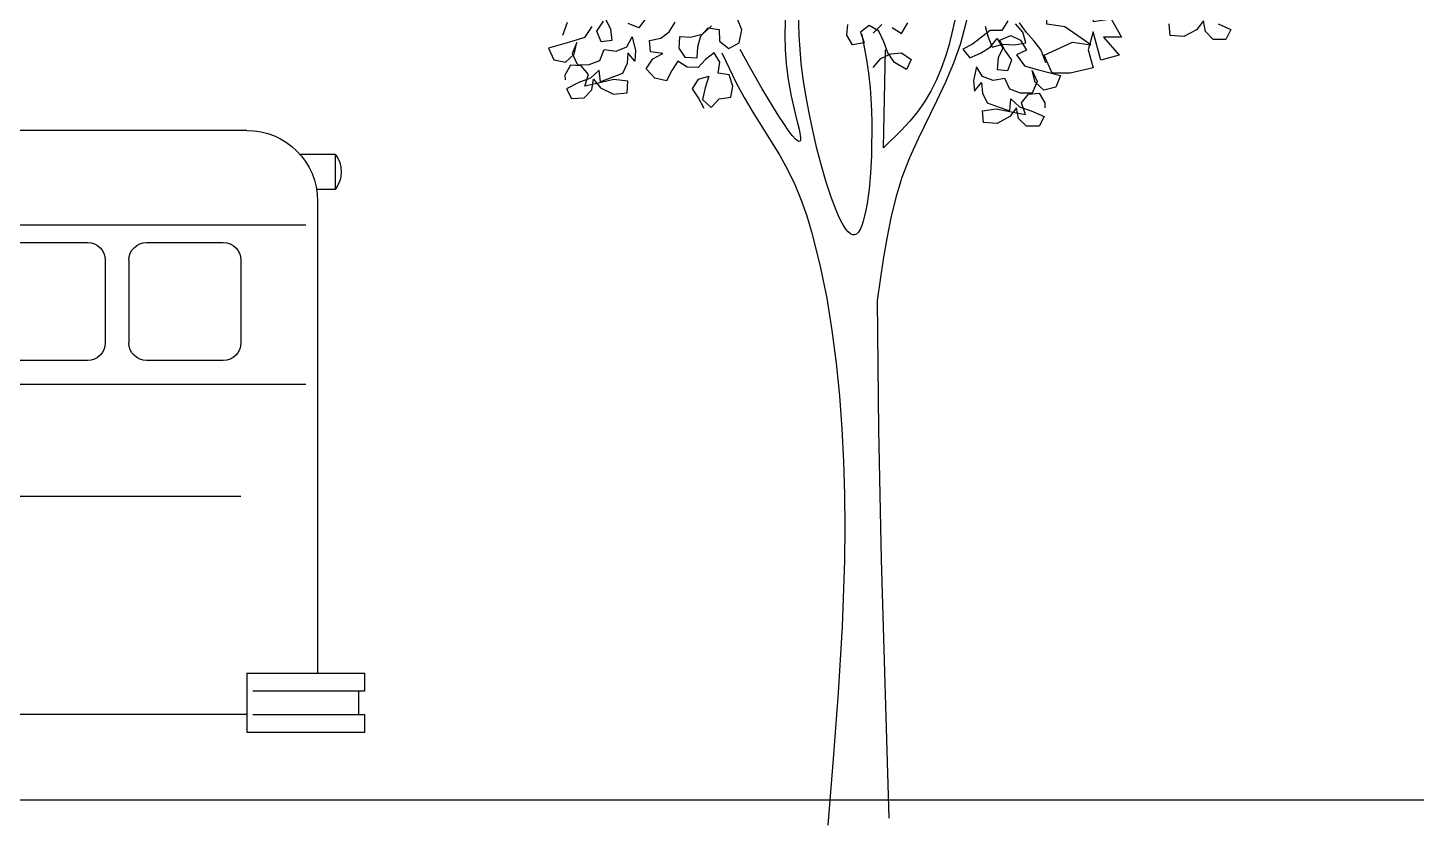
# Model space of a CAD drawing. Extents: x 115 to 1469, y 94 to 338.
# Drawn here: x 128.54 to 134.52, y 211.6 to 215.03 of the extents above; entities that cross this region are included whole.
import ezdxf

# ---------------------------------------------------------------- set-up
doc = ezdxf.new("R2010")
doc.units = 0
doc.layers.get('0').update_dxf_attribs({"linetype": 'CONTINUOUS'})
doc.layers.add('1', color=7, linetype='CONTINUOUS')
doc.layers.add('ESQUAD', color=3, linetype='CONTINUOUS')

# ---------------------------------------------------------------- blocks, each defined once
blk = doc.blocks.new('ARV-ELEV4')
blk.add_line((68.1, 1442.4), (63.5, 1648.8))
for points in [[(49.5, 1695.6), (30.1, 1683.3), (17.1, 1705.5)], [(-146.1, 1698.2), (-152.5, 1675.6), (-160.7, 1654.1), (-183.3, 1660.5), (-208.4, 1658.8), (-232, 1663.5), (-225.6, 1686.1), (-210.4, 1703.3)], [(90, 1683.6), (71.4, 1702.1)], [(445.8, 1524.9), (458, 1547.3), (470.3, 1566.7), (457.9, 1586.6), (435.8, 1593), (444, 1568.6), (449.4, 1544), (431.1, 1527.3), (414.4, 1545.5), (389.4, 1548.9), (385.6, 1572.1), (393.4, 1595.7), (416.6, 1599.6), (412.7, 1622.7), (425.1, 1642.2), (443.1, 1628.3), (458.4, 1611.4), (481.6, 1612.3), (501.5, 1624.8), (514, 1604.9), (525.1, 1583.5), (549.6, 1588.8), (567.8, 1608.5), (553.8, 1629.8), (533, 1640.6), (559.1, 1644.6), (561, 1668), (537.5, 1672.9), (519.5, 1686.7), (507, 1706.6)], [(430.1, 1699.2), (449.8, 1681), (474.8, 1674.7), (498.1, 1675.7), (499, 1652.4), (486.7, 1632.9), (460.5, 1631.9), (459.5, 1655.2), (452.8, 1678.2), (437.5, 1695.1), (414.4, 1691.3), (413.9, 1666.5), (394.1, 1651.1), (371.8, 1663.3), (366.3, 1690.8), (375.6, 1713)], [(89.9, 1611.5), (73.4, 1630.1), (52.8, 1640.4), (30.2, 1642.5), (9.6, 1628.1), (19.9, 1607.5), (44.6, 1621.9), (59, 1642.4), (67.3, 1665.1), (77.6, 1687.7), (98.2, 1700.1), (116.7, 1685.6), (108.5, 1663), (133.2, 1658.8), (145.6, 1679.4), (143.5, 1702.1)], [(-636.9, 1703.4), (-663.6, 1691.1), (-653.4, 1670.5), (-626.6, 1670.5), (-610.1, 1686.9), (-606, 1709.6), (-591.6, 1691), (-564.8, 1676.6), (-536, 1678.6), (-533.9, 1703.3)], [(743.6, 1679.8), (734.1, 1706.9)], [(569.5, 1713.6), (583.4, 1694.7), (606.3, 1704.3)], [(654, 1713.3), (643.1, 1693), (640.3, 1668.3), (662.9, 1665.6), (671.8, 1688), (658, 1709)], [(682.4, 1698), (698.2, 1674.9), (724.7, 1665.9), (773.8, 1652.2), (762.8, 1627.8), (737.9, 1622.3), (719.8, 1639.3), (714.4, 1664.2), (724, 1641.2), (713, 1616.8), (688.3, 1617.5), (665.9, 1626.4), (656.3, 1649.3), (631.4, 1645.9), (609, 1654.8), (597.3, 1675.7), (590.3, 1647.1), (591.7, 1624.4), (606.6, 1642.5), (608, 1619.8), (617.7, 1598.9), (640.1, 1590), (664.6, 1581.1), (667.4, 1605.8), (685.4, 1588.8), (709.9, 1579.8), (736.3, 1566.7), (725.4, 1546.4), (698.7, 1547.2), (682.7, 1564.1), (679.2, 1586.9), (664.3, 1568.8), (637.1, 1555.1), (608.3, 1558), (607, 1582.8), (635.9, 1586), (674.8, 1576.7), (697.3, 1571.9), (689.8, 1596.9), (704.7, 1615), (727.4, 1616.4), (739.2, 1595.5), (738.9, 1585.2)], [(-368.5, 1746.1), (-373.9, 1708.1), (-411.9, 1713.6), (-433.7, 1675.6), (-395.6, 1675.6), (-428.2, 1637.6), (-390.2, 1626.8), (-373.9, 1686.4), (-363.1, 1648.5), (-373.9, 1610.5), (-325, 1599.7), (-287, 1599.7), (-270.7, 1637.6), (-330.5, 1664.8), (-368.5, 1659.3), (-314.2, 1697.3), (-276.2, 1702.7), (-276.2, 1740.7), (-314.2, 1740.7), (-270.7, 1735.3), (-308.7, 1746.1), (-346.8, 1735.3), (-346.8, 1751.5)], [(-274.2, 1621.4), (-263.9, 1648.1), (-249.4, 1666.7), (-233, 1685.2), (-218.5, 1705.8)], [(-193.8, 1709.8), (-181.5, 1689.2), (-156.8, 1689.2), (-119.7, 1660.4), (-99.1, 1650), (-113.6, 1631.5), (-136.2, 1641.8), (-156.8, 1654.2), (-171.2, 1672.8), (-183.6, 1652.2), (-173.3, 1631.6), (-171.2, 1606.9), (-193.9, 1604.8), (-202.1, 1627.5), (-187.7, 1648.1), (-177.4, 1668.6), (-200, 1679), (-220.6, 1668.7), (-233, 1648.1), (-212.4, 1637.8), (-228.9, 1615.2), (-255.7, 1606.9), (-305.1, 1594.6), (-294.8, 1569.9), (-270.1, 1563.7), (-251.6, 1580.2), (-245.4, 1604.9), (-255.7, 1582.2), (-245.4, 1557.5), (-220.7, 1557.5), (-198.1, 1565.7), (-187.7, 1588.3), (-163, 1584.2), (-140.4, 1592.4), (-128, 1613), (-121.8, 1584.2), (-123.9, 1561.5), (-138.3, 1580.1), (-140.4, 1557.4), (-150.7, 1536.8), (-173.4, 1528.6), (-198.1, 1520.4), (-200.1, 1545.1), (-218.7, 1528.6), (-243.4, 1520.4), (-270.2, 1508.1), (-259.9, 1487.5), (-233.1, 1487.5), (-216.6, 1503.9), (-212.5, 1526.6), (-198.1, 1508), (-171.3, 1493.6), (-142.5, 1495.6), (-140.4, 1520.3), (-169.3, 1524.5), (-208.4, 1516.3), (-231.1, 1512.2), (-222.8, 1536.9), (-237.2, 1555.4), (-259.8, 1557.5), (-272.2, 1536.9), (-272.2, 1526.6)]]:
    blk.add_lwpolyline(points)
at = {"flags": 128}
for points in [[(-97.3, 1814), (-90.6, 1762.4), (-82.2, 1710.9), (-70.3, 1659.6), (-62.6, 1634.3), (-53.7, 1609.4), (-43.5, 1585.2), (-31.8, 1561.8), (-18.5, 1539.3), (-3.7, 1518.1), (12.8, 1498), (30.5, 1478.9), (68.1, 1442.4)], [(-124.8, 1791), (-105.7, 1704.7), (-94.1, 1662.2), (-79.8, 1620.7), (-62.8, 1580.2), (-43.9, 1540.3), (-4.7, 1461.1), (13.5, 1420.9), (29.4, 1379.9), (42.3, 1337.8), (52.7, 1294.9), (61.3, 1251.5), (68.6, 1208), (81.5, 1120.9)], [(114, 1680.9), (104, 1627.8), (99.7, 1599.4), (96.3, 1568.7), (93.9, 1535.2), (92.6, 1499.3), (93.4, 1425.2), (95.4, 1389.1), (98.5, 1355.3), (102.6, 1324.8), (105.1, 1311.2), (107.8, 1298.8), (110.7, 1287.8), (113.9, 1278.3), (117.3, 1270.5), (121, 1264.5), (124.9, 1260.5), (129, 1258.6), (133.3, 1258.8), (137.9, 1261), (142.6, 1265.2), (147.5, 1271.2), (152.5, 1278.9), (157.6, 1288.2), (162.7, 1298.9), (168, 1310.9), (178.4, 1338.5), (188.8, 1370), (198.8, 1404.5), (208.3, 1440.9), (217.2, 1478.4), (225, 1516), (231.8, 1552.8), (237.2, 1587.8), (241.2, 1620.1), (243.8, 1650.1), (245.5, 1678.2), (247.2, 1731.4)], [(187.5, 1125.9), (176.9, 1057.2), (167.9, 988.4), (160.9, 919.5), (155.7, 850.4), (152.2, 781.3), (150.3, 712), (149.8, 642.6), (150.5, 573.2), (155.3, 434), (163.4, 294.6), (173.9, 155.1), (185.4, 15.5)]]:
    blk.add_lwpolyline(points, dxfattribs=at)
at = {"extrusion": (0, 0, -1), "flags": 128}
for points in [[(-274.8, 1736), (-275.8, 1679.1), (-275.1, 1649.6), (-273, 1618.8), (-269.1, 1586.1), (-262.8, 1551.3), (-254, 1514.5), (-249.6, 1497), (-245.8, 1481.4), (-243.3, 1468.7), (-242.7, 1463.8), (-242.7, 1460), (-243.2, 1457.4), (-244.2, 1455.9), (-245.8, 1455.6), (-247.8, 1456.3), (-253.2, 1460.6), (-260.3, 1468.4), (-268.7, 1479.4), (-278.3, 1493.1), (-288.9, 1509.1), (-300.1, 1526.9), (-323.9, 1566.4), (-347.8, 1608.3), (-370.1, 1649.3)], [(-408.7, 1642.6), (-378.3, 1579), (-361.6, 1547.9), (-343.7, 1517.4), (-306, 1457.3), (-287.5, 1427.1), (-270.2, 1396.3), (-254.9, 1364.7), (-241.6, 1332.3), (-229.9, 1299), (-219.7, 1265.1), (-202.5, 1196), (-187.5, 1125.9)], [(-81.5, 1120.9), (-78.3, 848.1), (-72.8, 575.4), (-57.1, 30.1)]]:
    blk.add_lwpolyline(points, dxfattribs=at)
blk = doc.blocks.new('BIEBUS01')
for p, q in [((-10.3632, 3.048), (-2.1082, 3.048)), ((-10.5904, 2.9464), (-10.7442, 2.9464)), ((-10.7442, 2.9464), (-10.7442, 2.794)), ((-10.7442, 2.794), (-10.6637, 2.794)), ((-10.668, 2.7432), (-10.668, 0.7112)), ((-2.667, 2.6416), (-10.6172, 2.6416)), ((-9.9314, 2.5654), (-10.2616, 2.5654)), ((-9.017, 2.5654), (-9.6774, 2.5654)), ((-10.3378, 2.4892), (-10.3378, 2.1336)), ((-9.8552, 2.4892), (-9.8552, 2.1336)), ((-9.7536, 2.4892), (-9.7536, 2.1336)), ((-10.2616, 2.0574), (-9.9314, 2.0574)), ((-9.6774, 2.0574), (-9.017, 2.0574)), ((-1.4986, 1.9558), (-10.6172, 1.9558)), ((-2.7686, 1.4732), (-10.3378, 1.4732)), ((-10.3632, 0.7112), (-10.8712, 0.7112)), ((-10.8712, 0.635), (-10.8712, 0.7112)), ((-10.3632, 0.7112), (-10.3632, 0.4572)), ((-10.3886, 0.635), (-10.8712, 0.635)), ((-10.8458, 0.5334), (-10.8458, 0.635)), ((-10.3886, 0.5334), (-10.8712, 0.5334)), ((-10.8712, 0.4572), (-10.8712, 0.5334)), ((-10.3632, 0.5334), (-7.7978, 0.5334)), ((-10.3632, 0.4572), (-10.8712, 0.4572))]:
    blk.add_line(p, q)
for centre, radius, start, end in [((-10.3632, 2.7432), 0.3048, 90, 180), ((-10.6426, 2.8702), 0.127, 143.1301, 216.8699), ((-10.2616, 2.4892), 0.0762, 90, 180), ((-9.9314, 2.4892), 0.0762, 0, 90), ((-9.6774, 2.4892), 0.0762, 90, 180), ((-10.2616, 2.1336), 0.0762, 180, 270), ((-9.9314, 2.1336), 0.0762, 270, 0), ((-9.6774, 2.1336), 0.0762, 180, 270)]:
    blk.add_arc(centre, radius, start, end)

msp = doc.modelspace()

# ---------------------------------------------------------------- linework, layer by layer
at = {"layer": '1', "color": 6}
msp.add_line((116.2712, 211.7088), (202.5142, 211.7088), dxfattribs=at)

# ---------------------------------------------------------------- block references
at = {"color": 3, "xscale": -1}
msp.add_blockref('BIEBUS01', (119.1232, 211.5428), dxfattribs=at)
at = {"layer": 'ESQUAD', "color": 5, "xscale": -0.002043964153742195, "yscale": 0.0020439641537493, "zscale": 0.002043964153746968}
msp.add_blockref('ARV-ELEV4', (132.3673, 211.568), dxfattribs=at)

doc.saveas('drawing.dxf')
